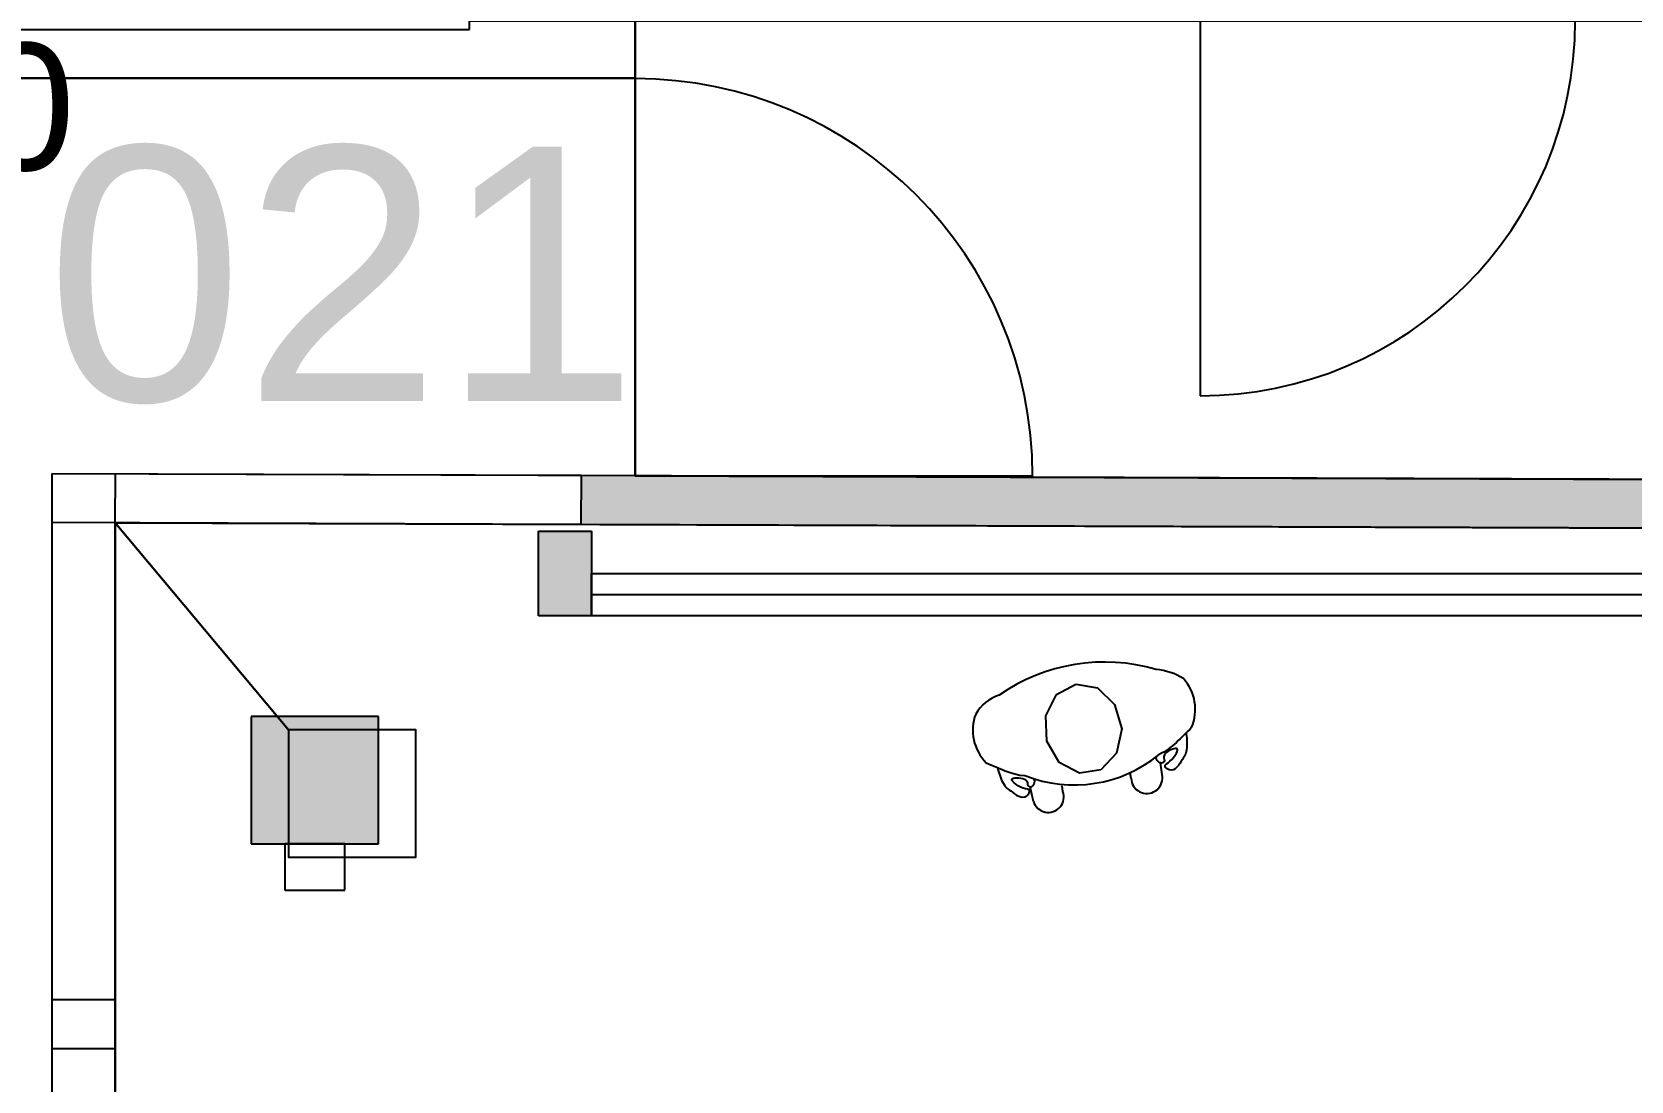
# Model space of a CAD drawing. Header units: metres. Extents: x -1 to 148, y -1 to 108.
# Drawn here: x 34.209 to 37.982, y 49.948 to 52.423 of the extents above; entities that cross this region are included whole.
import ezdxf

# ---------------------------------------------------------------- set-up
doc = ezdxf.new("R2010")
doc.units = ezdxf.units.M
doc.header["$MEASUREMENT"] = 0
doc.layers.get('0').update_dxf_attribs({"linetype": 'CONTINUOUS'})
for name, color, linetype in [('BEMASZUNG', 8, 'CONTINUOUS'), ('Unchanged', 8, 'CONTINUOUS'), ('Unchanged Layer Off', 2, 'CONTINUOUS')]:
    doc.layers.add(name, color=color, linetype=linetype)
doc.styles.add('ARIAL', font='arial.ttf')
doc.dimstyles.new('Meter_Bem', dxfattribs={"dimtxt": 0.35, "dimasz": 0.015, "dimexe": 0, "dimexo": 0.1, "dimgap": 0.05, "dimtad": 1, "dimzin": 0, "dimdsep": 46, "dimtxsty": 'ARIAL', "dimblk1": 'mass1', "dimblk2": 'mass2', "dimsah": 1, "dimcen": 0.125, "dimse1": 1, "dimse2": 1, "dimclrd": 256, "dimclre": 1, "dimclrt": 256, "dimazin": 0, "dimtp": 102033525.0, "dimtm": 1, "dimtfac": 1, "dimtix": 1, "dimtmove": 2, "dimatfit": 3, "dimldrblk": 'mass2', "dimfxl": 1, "dimtolj": 1, "dimtzin": 0, "dimlwd": -1, "dimarcsym": 0})

# ---------------------------------------------------------------- blocks, each defined once
blk = doc.blocks.new('Tuer')
at = {"layer": 'Unchanged'}
blk.add_line((0, 0), (0, 0.82), dxfattribs=at)
blk.add_arc((0, 0), 0.82, 90, 180, dxfattribs=at)
blk = doc.blocks.new('Raumstempel')
at = {"layer": 'Unchanged', "linetype": 'ByBlock', "style": 'ARIAL'}
for tag, p in [('HOERSAALNUMMER', (0, 1.0286)), ('ANZAHL PLAETZE', (0, 0.5143)), ('RAUMNUMMER', (0, 0)), ('FLÄCHE', (0, -0.5143)), ('INSTITUTSNUMMER1', (0, -1.0286)), ('INSTITUTSNUMMER2', (0, -1.5429))]:
    blk.add_attdef(tag, p, '', height=0.3, dxfattribs=at)
blk = doc.blocks.new('mass1')
at = {"layer": 'Unchanged'}
for p, q in [((0, 25.5), (0, -12.75)), ((-5, -5), (5, 5)), ((-5, 0), (5, 0))]:
    blk.add_line(p, q, dxfattribs=at)
blk = doc.blocks.new('mass2')
at = {"layer": 'Unchanged'}
for p, q in [((0, -25.5), (0, 12.75)), ((5, 5), (-5, -5)), ((5, 0), (-5, 0))]:
    blk.add_line(p, q, dxfattribs=at)
blk = doc.blocks.new('*D12')
at = {"layer": 'BEMASZUNG', "transparency": 16777216}
blk.add_line((-1, 1.015), (-1, 106.295), dxfattribs=at)
at = {"layer": 'BEMASZUNG', "transparency": 16777216, "xscale": 0.015, "yscale": 0.015, "zscale": 0.015}
for name, p, rotation in [('mass2', (-1, 106.31), 90), ('mass1', (-1, 1), 270)]:
    blk.add_blockref(name, p, dxfattribs=dict(at, rotation=rotation))
at = {"layer": 'BEMASZUNG', "transparency": 16777216, "insert": (-1.2288, 53.655), "char_height": 0.35, "attachment_point": 5, "rotation": 90, "style": 'ARIAL'}
blk.add_mtext('\\A1;105.31', dxfattribs=at)

msp = doc.modelspace()

# ---------------------------------------------------------------- hatches: boundary and pattern name
at = {"layer": 'Unchanged'}
h = msp.add_hatch(color=256, dxfattribs=at)
h.paths.add_polyline_path([(42.6381, 48.6913), (42.7531, 48.6913), (42.7531, 51.3509), (35.5045, 51.3761), (35.5041, 51.2611), (42.6381, 51.2363)])
h.paths.add_polyline_path([(42.7531, 47.6813), (42.6381, 47.6813), (42.6381, 44.106), (34.4058, 44.1346), (34.4056, 44.1346), (34.4056, 44.0196), (42.6381, 43.991), (42.6381, 41.5322), (42.7531, 41.5322)])
at = {"layer": 'Unchanged', "ltscale": 0.2}
h = msp.add_hatch(color=256, dxfattribs=at)
h.dxf.hatch_style = 1
h.paths.add_polyline_path([(35.404, 51.0449), (35.529, 51.0449), (35.529, 51.2449), (35.404, 51.2449)])
at = {"layer": 'Unchanged'}
h = msp.add_hatch(color=256, dxfattribs=at)
h.dxf.hatch_style = 1
h.paths.add_polyline_path([(35.0265, 50.8076), (34.7265, 50.8076), (34.7265, 50.5076), (35.0265, 50.5076)])
h.paths.add_polyline_path([(42.2229, 50.7976), (41.9229, 50.7976), (41.9229, 50.4976), (42.2229, 50.4976)])

# ---------------------------------------------------------------- linework, layer by layer
for p, q in [((35.6325, 52.3137), (35.6325, 52.4496)), ((35.6325, 52.3137), (33.2734, 52.3137)), ((35.6325, 52.3137), (35.6325, 51.3757)), ((34.2556, 51.3805), (34.2556, 51.2655)), ((35.5045, 51.3761), (34.2556, 51.3805)), ((34.4056, 51.265), (34.406, 51.38)), ((35.5045, 51.3761), (35.5041, 51.2611)), ((42.7531, 51.3509), (35.5045, 51.3761)), ((34.2556, 51.2655), (34.2556, 44.0201)), ((35.5041, 51.2611), (34.2556, 51.2655)), ((34.4056, 51.265), (34.4056, 44.0196)), ((42.6381, 51.2363), (35.5041, 51.2611)), ((36.8613, 50.9188), (36.8613, 50.9188)), ((36.6007, 50.8095), (36.6264, 50.8598)), ((36.6264, 50.8598), (36.6719, 50.8844)), ((36.6719, 50.8844), (36.7229, 50.8756)), ((36.7229, 50.8756), (36.7632, 50.8361)), ((36.7632, 50.8361), (36.78, 50.7786)), ((36.6032, 50.7497), (36.6007, 50.8095)), ((36.6329, 50.6991), (36.6032, 50.7497)), ((36.78, 50.7786), (36.7679, 50.7212)), ((36.7679, 50.7212), (36.7308, 50.6822)), ((36.6805, 50.674), (36.6329, 50.6991)), ((36.7308, 50.6822), (36.6805, 50.674)), ((36.8026, 50.6618), (36.7998, 50.6748)), ((36.8762, 50.6656), (36.8713, 50.6981)), ((36.5717, 50.6073), (36.5642, 50.6417)), ((36.6414, 50.631), (36.6393, 50.6441)), ((34.2556, 50.1396), (34.4056, 50.1396)), ((34.2556, 50.0246), (34.4056, 50.0246))]:
    msp.add_line(p, q, dxfattribs=at)
at = {"layer": 'Unchanged', "ltscale": 0.2}
for p, q in [((35.404, 51.0449), (35.404, 51.2449)), ((35.404, 51.2449), (35.529, 51.2449)), ((35.529, 51.2449), (35.529, 51.0449)), ((35.529, 51.0452), (35.529, 51.145)), ((35.529, 51.145), (38.9776, 51.145)), ((38.9776, 51.0951), (35.529, 51.0951)), ((35.529, 51.0449), (35.404, 51.0449)), ((38.9776, 51.0452), (35.529, 51.0452)), ((34.7265, 50.8076), (34.7265, 50.5076)), ((35.0265, 50.8076), (34.7265, 50.8076)), ((35.0265, 50.5076), (35.0265, 50.8076)), ((34.7265, 50.5076), (35.0265, 50.5076)), ((34.8055, 50.5076), (34.8055, 50.3976)), ((34.9475, 50.5076), (34.8055, 50.5076)), ((34.9475, 50.3976), (34.9475, 50.5076)), ((34.8055, 50.3976), (34.9475, 50.3976))]:
    msp.add_line(p, q, dxfattribs=at)
at = {"layer": 'Unchanged'}
for centre, radius, start, end in [((36.7393, 50.5031), 0.4332, 73.6317, 124.9683), ((36.8471, 50.7677), 0.1517, 58.8204, 84.6271), ((36.8444, 50.8244), 0.1093, 337.0216, 41.9839), ((36.5209, 50.7643), 0.0985, 107.7041, 150.0146), ((36.5381, 50.7756), 0.1093, 159.7146, 224.6769), ((36.6677, 50.9621), 0.3159, 248.4704, 309.4301), ((36.6068, 50.6183), 0.0368, 197.4432, 20.1105), ((36.8394, 50.6628), 0.0368, 181.5636, 4.231)]:
    msp.add_arc(centre, radius, start, end, dxfattribs=at)
for points, start_tangent, end_tangent in [([(36.9451, 50.7817), (36.8684, 50.7181)], (-0.727588, -0.686014), (-0.906142, -0.422974)), ([(36.4604, 50.6987), (36.5518, 50.6682)], (0.929668, -0.368399), (0.998318, -0.057982))]:
    msp.add_spline(points, degree=3, dxfattribs=dict(at, start_tangent=start_tangent, end_tangent=end_tangent))
for points, knots in [([(36.9318, 50.7688), (36.9338, 50.7614), (36.9357, 50.7245), (36.9236, 50.7078), (36.9029, 50.6716), (36.8766, 50.6919), (36.9006, 50.7027), (36.9188, 50.7354), (36.8937, 50.7293), (36.875, 50.7185), (36.8827, 50.7026), (36.871, 50.6918), (36.8579, 50.7096), (36.8629, 50.7137)], [1.32811, 1.32811, 1.32811, 1.32811, 3.706829, 6.601242, 10.582377, 11.892883, 13.570733, 16.91736, 17.456726, 20.621421, 21.287213, 22.162508, 24.129281, 24.129281, 24.129281, 24.129281]), ([(36.4874, 50.6872), (36.4882, 50.6797), (36.5002, 50.6442), (36.5176, 50.6331), (36.5503, 50.6072), (36.5672, 50.6357), (36.5409, 50.637), (36.5119, 50.6606), (36.5374, 50.6642), (36.5588, 50.661), (36.5575, 50.6434), (36.5724, 50.6377), (36.578, 50.6591), (36.5718, 50.6611)], [1.288987, 1.288987, 1.288987, 1.288987, 3.706829, 6.601242, 10.582377, 11.892883, 13.570733, 16.91736, 17.456726, 20.621421, 21.287213, 22.162508, 24.129281, 24.129281, 24.129281, 24.129281])]:
    msp.add_open_spline(points, degree=3, knots=knots, dxfattribs=at)
at = {"layer": 'Unchanged Layer Off', "flags": 128}
for points in [[(44.893, 51.3435), (42.7531, 51.3509), (35.6325, 51.3757), (35.6325, 52.4496), (35.2417, 52.4496), (35.0105, 52.7105), (35.0105, 55.9317), (35.1714, 56.1255), (4.6523, 56.2081), (4.6523, 58.5764), (4.5318, 58.5764), (4.5318, 58.2231), (4.4212, 58.1141), (4.4206, 57.2374), (4.5646, 57.0918), (4.5646, 52.3369), (3.6825, 51.4443), (2.0973, 51.4443), (1.2518, 52.3034), (1.2518, 57.0422), (1.3496, 57.136), (1.3496, 58.0883), (1, 58.4325), (1, 72.1059)], [(44.893, 51.3435), (42.7531, 51.3509), (35.6325, 51.3757), (35.6325, 52.4496), (41.5625, 52.4496), (41.5625, 56.1259), (35.6138, 56.1255), (35.6138, 57.2099), (35.6138, 57.2099), (42.7915, 57.2099), (45.031, 57.1666)], [(33.1584, 23.9093), (33.1584, 52.4287), (35.2417, 52.4287), (35.2417, 52.4496), (35.6325, 52.4496), (35.6325, 51.3757), (42.7531, 51.3509), (44.893, 51.3435)]]:
    msp.add_lwpolyline(points, dxfattribs=at)
for points in [[(35.6325, 52.3137), (35.6325, 51.3757), (34.2556, 51.3805), (34.2555, 22.7991), (5.7658, 22.834), (5.6508, 22.8341), (5.6513, 22.7184), (5.6564, 21.6572), (5.657, 21.5375), (4.6961, 21.5329), (4.6961, 23.8584), (33.2734, 23.794), (33.2734, 52.3137), (35.6325, 52.3137)], [(34.4056, 51.265), (34.8146, 50.7761), (34.8146, 50.4761), (35.1146, 50.4761), (35.1146, 50.7761), (34.8146, 50.7761), (34.4056, 51.265), (42.6381, 51.2363), (42.2433, 50.7487), (41.9433, 50.7487), (41.9433, 50.4487), (42.2433, 50.4487), (42.2433, 50.7487), (42.6381, 51.2363), (42.6381, 44.106), (34.4056, 44.1346), (34.4056, 51.265)]]:
    msp.add_lwpolyline(points, close=True, dxfattribs=at)

# ---------------------------------------------------------------- block references
ref = msp.add_blockref('Raumstempel', (32.9125, 53.6397))
ref.add_attrib('RAUMNUMMER', '02.972 ', (32.9125, 53.1254), dxfattribs={"layer": 'Unchanged', "color": 0, "linetype": 'ByBlock', "height": 0.3, "style": 'ARIAL'})
ref.add_attrib('FLÄCHE_NGF', '5 m²', (32.9125, 52.6111), dxfattribs={"layer": 'Unchanged', "color": 0, "linetype": 'ByBlock', "height": 0.3, "style": 'ARIAL'})
ref.add_attrib('NUTZER_1', '899000', (32.9125, 52.0969), dxfattribs={"layer": 'Unchanged', "color": 0, "linetype": 'ByBlock', "height": 0.3, "style": 'ARIAL'})
for p, xscale, yscale, zscale, rotation in [((36.9649, 52.4496), 1.079268292682997, 1.079268292682997, 1.079268292682997, 180), ((35.6325, 51.3757), 1.142923820932165, 1.142923820932165, 1.142923820932165, 269.9999999999985)]:
    msp.add_blockref('Tuer', p, dxfattribs=dict(xscale=xscale, yscale=yscale, zscale=zscale, rotation=rotation))

# ---------------------------------------------------------------- texts
at = {"layer": 'Unchanged Layer Off', "style": 'ARIAL'}
msp.add_text('021', height=0.6, dxfattribs=at).set_placement((34.2419, 51.5526))

# ---------------------------------------------------------------- dimensions: what is measured, and where the dimension line sits
at = {"layer": 'BEMASZUNG'}
dim = msp.add_linear_dim(base=(-1, 106.31), p1=(2.008, 1), p2=(35.2738, 106.31), angle=90, dimstyle='Meter_Bem', dxfattribs=at)
dim.commit()
dim.dimension.update_dxf_attribs({"geometry": '*D12', "text_midpoint": (-1.2288, 53.655)})

doc.saveas('drawing.dxf')
